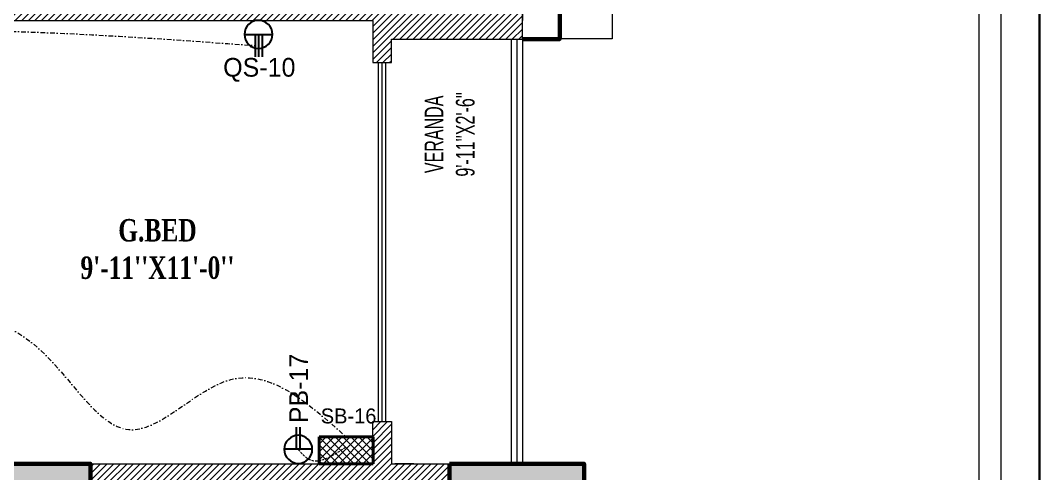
# Model space of a CAD drawing. Header units: inches. Extents: x 109699 to 44449955, y -10987 to 15824140.
# Drawn here: x 199341 to 199613.4, y -3885 to -3763.8 of the extents above; entities that cross this region are included whole.
import ezdxf

# ---------------------------------------------------------------- set-up
doc = ezdxf.new("R2010")
doc.units = ezdxf.units.IN
doc.header["$LTSCALE"] = 5
doc.header["$MEASUREMENT"] = 0
for name, pattern in [('ACAD_ISO03W100', [30, 12, -18]), ('DASHDOT', [1, 0.5, -0.25, 0, -0.25]), ('DASHED2', [0.375, 0.25, -0.125])]:
    doc.linetypes.add(name, pattern=pattern)
doc.layers.get('0').update_dxf_attribs({"color": 123})
for name, color, linetype, lineweight in [('@NORMAL', 7, 'Continuous', 5), ('AC In', 244, 'DASHED2', 30), ('cloumn', 253, 'Continuous', 60), ('dotted', 8, 'ACAD_ISO03W100', 5), ('E-Con-Point', 5, 'DASHED2', 13), ('E-PB-Socket-5A', 203, 'Continuous', 13), ('E-QS-Socket-15A', 1, 'Continuous', 9), ('E-SB-Switch-Board', 106, 'Continuous', 18), ('glass', 140, 'Continuous', 18), ('ha', 252, 'Continuous', 5), ('SB', 1, 'DASHDOT', 20), ('WALL-1', 8, 'Continuous', 9)]:
    doc.layers.add(name, color=color, linetype=linetype, lineweight=lineweight)
doc.layers.add('T', color=8, linetype='Continuous')
doc.styles.get("Standard").update_dxf_attribs({"font": 'times.ttf'})
doc.styles.add('style2', font='ARIALN.TTF', dxfattribs={"width": 0.75, "height": 3})
pattern_1 = [(44.99999999999989, (145486.382172944, 2531118.532197352), (-0.8838834764831833, 0.8838834764831855), [])]

# ---------------------------------------------------------------- blocks, each defined once
blk = doc.blocks.new('zxczxczxcz')
at = {"layer": '@NORMAL'}
for points in [[(177327.5446916085, -15450.10043627545), (175295.1813820154, -15450.10043627545), (175295.1813820154, -14276.83252409846), (177327.5446916085, -14276.83252409846)], [(177319.9075666944, -15442.46331136129), (175302.8185069296, -15442.46331136129), (175302.8185069296, -14284.46964901264), (177319.9075666944, -14284.46964901264)]]:
    blk.add_lwpolyline(points, close=True, dxfattribs=at)
at = {"layer": 'WALL-1', "lineweight": 30}
blk.add_lwpolyline([(177340.9096602083, -15463.46540487523), (175281.8164134157, -15463.46540487523), (175281.8164134157, -14263.46755549865), (177340.9096602083, -14263.46755549865)], close=True, dxfattribs=at)
blk = doc.blocks.new('coloumn-01')
at = {"layer": 'ha'}
h = blk.add_hatch(dxfattribs=at)
h.set_pattern_fill('AR-CONC', color=256, scale=0.5)
h.set_pattern_definition([(49.99999999999999, (0, 0), (3.586300913003767, -0.3137606749129755), [0.375, -4.125]), (355, (0, 0), (-0.693756668065, 3.760960668500059), [0.3, -3.3]), (100.45144446, (0.298858405, -0.02614672), (2.89254423363556, 3.447199954843147), [0.3187009599999999, -3.505710559999999]), (46.18420000000001, (0, 1), (5.336206653357862, -0.8275964039653827), [0.5625, -6.1875]), (96.63563549, (0.444683725, 0.931033465), (4.673309728371142, 4.870593003872752), [0.47805171, -5.258568799999999]), (351.1841639899999, (0, 1), (4.673309725273866, 4.870593001349951), [0.45, -4.950000005]), (21, (0.5, 0.75), (2.984535260592308, -2.013094453326694), [0.375, -4.125]), (326.0000000000001, (0.5, 0.75), (1.216576659607909, 3.625750225234265), [0.3, -3.3]), (71.45144474, (0.74871127, 0.58224213), (4.201111883649856, 1.612655764031769), [0.31870095, -3.50571056]), (37.50000000000001, (0, 0), (0.06079927658645334, 1.664469269156557), [0, -3.26, 0, -3.35, 0, -3.3125]), (7.499999999999999, (0, 0), (1.315347687210743, 1.972058559411801), [0, -1.91, 0, -3.185, 0, -1.2625]), (327.5, (-1.115, 0), (2.669112180862045, -0.1127743586718988), [0, -1.25, 0, -3.9, 0, -5.175]), (317.5, (-1.615, 0), (2.915930846711931, 0.5005249116615886), [0, -1.625, 0, -2.59, 0, -3.675])])
h.paths.add_polyline_path([(32128.44739975178, -2546319.049243456), (32092.44739975178, -2546319.049243456), (32092.44739975178, -2546331.049243456), (32128.44739975178, -2546331.049243456)])
h.paths.add_polyline_path([(32128.44739975189, -2546617.132962178), (32098.44739975189, -2546617.132962178), (32098.44739975189, -2546629.132962178), (32128.44739975189, -2546629.132962178)])
h.paths.add_polyline_path([(31978.51966727065, -2546605.132962178), (31966.51966727065, -2546605.132962178), (31966.51966727065, -2546635.132962178), (31978.51966727065, -2546635.132962178)])
h.paths.add_polyline_path([(31821.20333333506, -2546605.132962178), (31809.20333333506, -2546605.132962178), (31809.20333333506, -2546635.132962178), (31821.20333333506, -2546635.132962178)])
h.paths.add_polyline_path([(31689.20328743063, -2546611.133238418), (31677.20328743063, -2546611.133238418), (31677.20328743063, -2546635.133238418), (31689.20328743063, -2546635.133238418)])
h.paths.add_polyline_path([(31417.20347832461, -2546611.132962178), (31405.20347832461, -2546611.132962178), (31405.20347832461, -2546635.132962178), (31417.20347832461, -2546635.132962178)])
h.paths.add_polyline_path([(31435.20347912709, -2546415.348983645), (31405.20347912709, -2546415.348983645), (31405.20347912709, -2546427.348983645), (31435.20347912709, -2546427.348983645)])
h.paths.add_polyline_path([(31633.74647668525, -2546415.348983645), (31603.74647668525, -2546415.348983645), (31603.74647668525, -2546427.348983645), (31633.74647668525, -2546427.348983645)])
h.paths.add_polyline_path([(31821.20245073218, -2546319.049243455), (31809.20245073218, -2546319.049243455), (31809.20245073218, -2546349.049243455), (31821.20245073218, -2546349.049243455)])
h.paths.add_polyline_path([(31996.51966727068, -2546319.049243455), (31966.51966727068, -2546319.049243455), (31966.51966727068, -2546331.049243455), (31996.51966727068, -2546331.049243455)])
h.paths.add_polyline_path([(31581.74648750067, -2546291.049243452), (31541.74648750067, -2546291.049243452), (31541.74648750067, -2546301.049243452), (31581.74648750067, -2546301.049243452)])
h.paths.add_polyline_path([(31485.74647668505, -2546261.049243452), (31475.74647668505, -2546261.049243452), (31475.74647668505, -2546301.049243452), (31485.74647668505, -2546301.049243452)])
h.paths.add_polyline_path([(31581.74648750064, -2546206.049278549), (31521.74648750064, -2546206.049278549), (31521.74648750064, -2546216.049243455), (31581.74648750064, -2546216.049243455)])
h.paths.add_polyline_path([(31435.20347595899, -2546206.049243455), (31405.20347595899, -2546206.049243455), (31405.20347595899, -2546218.049243455), (31435.20347595899, -2546218.049243455)])
h.paths.add_polyline_path([(31435.20347912709, -2546094.049243455), (31405.20347912709, -2546094.049243455), (31405.20347912709, -2546106.049243455), (31435.20347912709, -2546106.049243455)])
h.paths.add_polyline_path([(31583.74647668522, -2546094.049243455), (31547.74647668522, -2546094.049243455), (31547.74647668522, -2546106.049243455), (31583.74647668522, -2546106.049243455)])
h.paths.add_polyline_path([(31775.41359277777, -2546094.049243455), (31763.41359277777, -2546094.049243455), (31763.41359277777, -2546124.049243455), (31775.41359277777, -2546124.049243455)])
h.paths.add_polyline_path([(32059.80123907101, -2546094.049243455), (32047.80123907101, -2546094.049243455), (32047.80123907101, -2546124.049243455), (32059.80123907101, -2546124.049243455)])
h.paths.add_polyline_path([(32058.06771510976, -2545913.633020405), (32028.06771510976, -2545913.633020405), (32028.06771510976, -2545925.633020405), (32058.06771510976, -2545925.633020405)])
h.paths.add_polyline_path([(32048.06771510973, -2545722.712815279), (32036.06771510973, -2545722.712815279), (32036.06771510973, -2545746.712815279), (32048.06771510973, -2545746.712815279)])
h.paths.add_polyline_path([(31799.41359277774, -2545913.633020405), (31763.41359277774, -2545913.633020405), (31763.41359277774, -2545925.633020405), (31799.41359277774, -2545925.633020405)])
h.paths.add_polyline_path([(31591.53986684192, -2545945.049243456), (31561.31223659915, -2545945.049243456), (31561.31223659915, -2545957.049243456), (31591.53986684192, -2545957.049243456)])
h.paths.add_polyline_path([(31435.20347912709, -2545945.049243456), (31405.20347912709, -2545945.049243456), (31405.20347912709, -2545957.049243456), (31435.20347912709, -2545957.049243456)])
h.paths.add_polyline_path([(31429.2035252499, -2545715.383477275), (31405.2035252499, -2545715.383477275), (31405.2035252499, -2545727.383477275), (31429.2035252499, -2545727.383477275)])
h.paths.add_polyline_path([(31605.53986684192, -2545715.383237123), (31581.53986684192, -2545715.383237123), (31581.53986684192, -2545727.383237123), (31605.53986684192, -2545727.383237123)])
h.paths.add_polyline_path([(31775.41359277774, -2545711.610186095), (31763.41359277774, -2545711.610186095), (31763.41359277774, -2545735.610186095), (31775.41359277774, -2545735.610186095)])
at = {"layer": 'cloumn'}
for points, elevation in [([(31966.51966727068, -2546319.049243455), (31966.51966727068, -2546331.049243455), (31996.51966727068, -2546331.049243455), (31996.51966727068, -2546319.049243455)], -16.50604298470201), ([(32092.44739975178, -2546319.049243456), (32092.44739975178, -2546331.049243456), (32128.44739975178, -2546331.049243456), (32128.44739975178, -2546319.049243456)], -16.98928691961915)]:
    blk.add_lwpolyline(points, close=True, dxfattribs=dict(at, elevation=elevation))
blk = doc.blocks.new('A$C4DCB0E22')
h = blk.add_hatch()
h.set_pattern_fill('ANSI37', color=256, scale=15, angle=90.05046403147966, style=0)
h.set_pattern_definition([(135.0504640314797, (0, 0), (-1.324656962164393, -1.326992438783809), []), (225.0504640314796, (0, 0), (1.326992438783809, -1.324656962164393), [])])
h.paths.add_polyline_path([(0.0158499618895469, -4.176303718850249e-06), (-3.779117417224143e-06, 17.9999888419976), (8.999992730033242, 18.00791571250107), (9.015846471040199, 0.007922694199763214)])
at = {"lineweight": 40}
for p, q in [((-3.779117417224143e-06, 17.9999888419976), (8.999992730033242, 18.00791571250107)), ((0.0158499618895469, -4.176303718850249e-06), (-3.779117417224143e-06, 17.9999888419976)), ((9.015846471040199, 0.007922694199763214), (8.999992730033242, 18.00791571250107)), ((0.0158499618895469, -4.176303718850249e-06), (9.015846471040199, 0.007922694199763214))]:
    blk.add_line(p, q, dxfattribs=at)
blk = doc.blocks.new('A$C0EEE0DA8')
at = {"lineweight": 25}
for p, q in [((9.859886922386067, 11.01563311866266), (9.859886922386067, 3.514223118661903)), ((9.859886922386067, 7.754928118662065), (15.8195753665932, 7.754928118662065)), ((9.859886922386067, 6.774928118662501), (15.8195753665932, 6.774928118662501))]:
    blk.add_line(p, q, dxfattribs=at)
blk.add_circle((9.85988692238243, 7.264928118662283), 3.750704999999999, dxfattribs=at)
blk = doc.blocks.new('A$C7D2A24B3')
at = {"lineweight": 25}
for p, q in [((9.859886922386067, 11.01563311865903), (9.859886922386067, 3.514223118658265)), ((9.859886922386067, 8.143706464579736), (15.8195753665932, 8.143706464579736)), ((9.859886922386067, 7.268951136147734), (15.8195753665932, 7.268951136147734)), ((9.859886922386067, 6.288951136148171), (15.8195753665932, 6.288951136148171))]:
    blk.add_line(p, q, dxfattribs=at)
blk.add_circle((9.85988692238243, 7.264928118658645), 3.750704999999999, dxfattribs=at)

msp = doc.modelspace()

# ---------------------------------------------------------------- hatches: boundary and pattern name
at = {"layer": '@NORMAL'}
h = msp.add_hatch(dxfattribs=at)
h.set_pattern_fill('ANSI31', scale=10, angle=-7.63333123551244e-14, style=0)
h.set_pattern_definition(pattern_1)
h.paths.add_polyline_path([(199359.735440328, -3882.423741294564), (199359.735440328, -3887.423741294564), (199386.405805539, -3887.423741294564), (199386.4058055391, -3903.002786424504), (199391.4058055391, -3903.002786424504), (199391.4058055391, -3887.423741294564), (199455.6631728091, -3887.423741294564), (199455.6631728091, -3882.423741294564), (199440.189906683, -3882.423741294564), (199440.189906683, -3871.131852819612), (199435.189906683, -3871.131852819612), (199435.189906683, -3882.423741294564)])
at = {"layer": 'ha'}
h = msp.add_hatch(dxfattribs=at)
h.set_pattern_fill('ANSI31', scale=10, angle=-7.63333123551244e-14, style=0)
h.set_pattern_definition(pattern_1)
h.paths.add_polyline_path([(199475.1899066829, -3758.839964344659), (199423.0170121283, -3758.839964344659), (199423.0170121283, -3744.923741294564), (199418.0170121283, -3744.923741294564), (199418.0170121283, -3758.839964344659), (199286.0178152907, -3758.839964344659), (199286.0178152907, -3675.007518244003), (199281.0178152906, -3675.007518244003), (199281.0178152906, -3758.839964344659), (199049.8459881462, -3758.839964345125), (199049.8459881462, -3755.847763503929), (199044.8457245477, -3755.847763503929), (199044.8453709666, -3771.84035897118), (199049.8453402376, -3771.84035897118), (199049.8453402376, -3763.839732098886), (199298.6790556145, -3763.839732098886), (199298.6790556145, -3841.423217861475), (199303.6784077054, -3841.423259611734), (199303.6790556146, -3763.839964345125), (199435.189906683, -3763.839964344659), (199435.189906683, -3773.522328721387), (199435.189906683, -3775.131852819612), (199440.189906683, -3775.131852819612), (199440.1900557722, -3768.839733289349), (199475.1899066829, -3768.840195399969)])

# ---------------------------------------------------------------- linework, layer by layer
at = {"layer": '@NORMAL'}
for p, q in [((199475.189906683, -3758.839964344659, 1.357551479397209), (199475.189906683, -3763.839964344659, 1.321310673941447)), ((199440.189906683, -3768.839964344659, 1.257551479397208), (199475.189906683, -3768.839964344659, 1.257551479397208)), ((199435.189906683, -3882.423741294564, 0.7617963558181735), (199435.2981199387, -3882.423741294564, 1.110405491712301)), ((199446.1324579703, -3882.423741294564, 0.7603332076428373), (199441.1324579703, -3882.423741294564, 0.7603332076428231)), ((199446.1324579703, -3882.423741294564, 0.461796355818155), (199491.6631728091, -3882.423741294098, 0.461796355818155))]:
    msp.add_line(p, q, dxfattribs=at)
at = {"layer": '@NORMAL', "color": 13}
for p, q in [((199472.189906683, -3768.839964344659, 1.25755147939736), (199472.189906683, -3882.423741294098, 0.461796355818052)), ((199473.689906683, -3768.839964344659, 1.257551479397208), (199473.689906683, -3882.423741294098, 0.461796355818052)), ((199475.1899066831, -3768.839964344659, 1.257551479397208), (199475.189906683, -3882.423741294098, 0.461796355818052))]:
    msp.add_line(p, q, dxfattribs=at)
at = {"layer": '@NORMAL', "color": 7, "elevation": 1.110405491695495}
msp.add_lwpolyline([(199435.2981199387, -3882.423741294564), (199435.189906683, -3882.423741294564), (199435.189906683, -3871.131852819612), (199440.189906683, -3871.131852819612), (199440.189906683, -3882.423741294564)], dxfattribs=at)
at = {"layer": 'AC In', "ltscale": 4}
msp.add_spline([(199061.8283643957, -3767.217604157297, 1.34720101745143), (199224.8957880062, -3800.853481064452), (199322.848807477, -4023.805578286749), (199477.7213034955, -4081.58984375, 0.2632158499592581), (199492.9489199709, -4085.077353768883, 0.2636725316083707), (199501.5338034955, -4085.418729287976, -0.02144757909902495), (199505.0339687051, -4076.773437500001, -0.02144757909902495)], degree=3, dxfattribs=at)
at = {"layer": 'cloumn', "elevation": 1.257551479397208}
msp.add_lwpolyline([(199475.1899066831, -3758.839964344659), (199485.189906683, -3758.839964344659), (199485.189906683, -3768.839964344659), (199475.1899066831, -3768.839964344659)], dxfattribs=at)
at = {"layer": 'dotted', "ltscale": 0.3, "elevation": 2.736550537893581}
msp.add_lwpolyline([(199477.1899066831, -3758.818525424138), (199499.1899066833, -3758.818525424138), (199499.1899066833, -3768.818525424138), (199477.1899066831, -3768.818525424138)], dxfattribs=at)
at = {"layer": 'E-Con-Point', "ltscale": 0.5}
msp.add_spline([(199415.2864551619, -3878.546542216507, 0.9946472506889508), (199417.9948008645, -3881.141277569637, 0.9946472506889508), (199428.0780196771, -3877.912568451891, 1.110405491695495)], degree=3, dxfattribs=at)
at = {"layer": 'glass'}
for p, q in [((199436.689906683, -3871.131852819612, 1.110405491695495), (199436.689906683, -3775.131852819612, 1.110405491695495)), ((199437.689906683, -3871.131852819612, 1.110405491695495), (199437.689906683, -3775.131852819612, 1.110405491695495)), ((199437.689906683, -3871.131852819612, 1.110405491695495), (199437.689906683, -3775.131852819612, 1.110405491695495)), ((199438.689906683, -3871.131852819612, 1.110405491695495), (199438.689906683, -3775.131852819612, 1.110405491695495))]:
    msp.add_line(p, q, dxfattribs=at)
at = {"layer": 'SB', "ltscale": 0.5}
for points in [[(199502.9847353279, -4166.867919371018, -0.02144757909902495), (199411.1099895647, -4070.37084475112), (199248.4176687225, -3990.469826841244, -0.2286854745941795), (199212.8986875293, -3808.614921242366), (199061.2793413973, -3767.197737286692, 1.351851322454579)], [(199061.8283643957, -3767.217604157297, 1.34720101745143), (199224.8957880062, -3800.853481064452), (199322.848807477, -4023.805578286749), (199503.7208994251, -4085.904638240414, 0.2632158499592581)], [(199394.7240896511, -3983.209599387028, 0.1632158499592506), (199381.2388911702, -3927.034268555788), (199382.6346011907, -3903.701231471827, 0.1632158499592506), (199335.6227524602, -3907.841139857486), (199194.9462119756, -3809.238356223705, -0.04026317985090747), (199062.4490296193, -3766.596938933787, 1.357551479428487)], [(199069.0397082016, -3767.080902115922, 1.357551479428487), (199213.2671279702, -3774.946947277978), (199287.5165279836, -3767.590669390619, 1.357551479428487), (199403.7600829059, -3770.570513525387, 1.357551479428487)], [(199385.1509669464, -4185.08309300102), (199383.4874387893, -4143.988357867405), (199371.3786203378, -4108.43851264269), (199385.9438520516, -4040.216177589971, 0.291434139944613), (199320.3175315037, -3991.310222487253), (199250.9162921584, -3839.400688226473, -0.06870740550734084), (199069.0397082016, -3767.080902115922, 1.357551479428487)], [(199375.2417709086, -4183.47382998071, 0.1914343817397253), (199380.7017722455, -4092.49609375), (199325.5220847455, -4009.84765625), (199275.7134909955, -3870.19921875), (199241.4595847455, -3807.83984375), (199069.0397082016, -3767.080902115922, 1.357551479428392)], [(199395.156510585, -4011.647152778488, 0.2705635428401436), (199344.796875, -3996.5), (199278.296875, -3870.5), (199069.0397082016, -3767.480997899251, 1.28611528089845)], [(199310.8902022598, -3837.785699332982, 0.5581817325654399), (199346.6404443081, -3852.262353662194), (199370.8227401233, -3873.304017781092, 0.3764601345587908), (199397.3070118519, -3859.865964160286, 0.3759845296480276), (199428.0896954639, -3875.228003483483, 1.110405491695495)]]:
    msp.add_spline(points, degree=3, dxfattribs=at)
at = {"layer": 'WALL-1'}
for p, q in [((199359.735440328, -3882.423741294098, 0.3617963558181231), (199435.189906683, -3882.423741294564, 0.461796355818155)), ((199440.189906683, -3882.423741294564, 0.461796355818155), (199441.1324579703, -3882.423741294564, 0.461796355818155))]:
    msp.add_line(p, q, dxfattribs=at)
for points, elevation in [([(199044.8457245477, -3755.847763503929), (199044.8453709666, -3771.84035897118), (199049.8453402376, -3771.84035897118), (199049.8453402376, -3763.839732098886), (199298.6790556145, -3763.839964345125), (199298.6790556145, -3841.423217861475), (199303.6784077058, -3841.423217861475), (199303.6790556146, -3763.839964345125), (199435.189906683, -3763.839964344659), (199435.189906683, -3775.131852819612), (199440.189906683, -3775.131852819612), (199440.189906683, -3768.839733288418), (199475.189906683, -3768.8401954009)], 1.257551479397208), ([(199475.1899066828, -3768.839964344659), (199475.1899066831, -3758.839964344659)], 1.257551479397208), ([(199347.735440328, -3882.423741294564), (199435.189906683, -3882.423741294564), (199435.189906683, -3871.131852819612), (199440.189906683, -3871.131852819612), (199440.189906683, -3882.423741294564), (199455.6631728091, -3882.423741294564)], 0.4617963558181231)]:
    msp.add_lwpolyline(points, dxfattribs=dict(at, elevation=elevation))

# ---------------------------------------------------------------- block references
at = {"layer": '@NORMAL'}
msp.add_blockref('coloumn-01', (167363.2157730598, 2542436.625502162, 16.96783934052013), dxfattribs=at)
at = {"layer": 'E-PB-Socket-5A', "xscale": -1, "rotation": 270}
msp.add_blockref('A$C0EEE0DA8', (199408.0215270433, -3888.406429138893, 0.9946472506889508), dxfattribs=at)
at = {"layer": 'E-QS-Socket-15A', "xscale": -1, "rotation": 89.99999730209817}
msp.add_blockref('A$C7D2A24B3', (199411.903789975, -3757.730782764362, 1.357551479428487), dxfattribs=at)
at = {"layer": 'E-SB-Switch-Board', "xscale": 0.8002315484918654, "yscale": 0.8002315484918654, "zscale": 0.8002315484918654, "rotation": 270}
msp.add_blockref('A$C4DCB0E22', (199420.887617663, -3875.221663175794, 1.110405491695495), dxfattribs=at)
at = {"layer": 'WALL-1', "linetype": 'Continuous', "xscale": 0.7745455872000001, "yscale": 0.7745455872000001, "zscale": 0.7745455872000001, "rotation": 270}
msp.add_blockref('zxczxczxcz', (210661.1288987278, 132789.8010087634), dxfattribs=at)

# ---------------------------------------------------------------- texts
at = {"layer": 'E-PB-Socket-5A', "insert": (199417.8808303427, -3871.561546448109, 0.9946472506889508), "char_height": 5, "width": 24.08470202641911, "attachment_point": 7, "rotation": 89.99999999999993}
msp.add_mtext('{\\fCentury Gothic|b0|i0|c0|p34;PB-17}', dxfattribs=at)
at = {"layer": 'E-QS-Socket-15A', "color": 1, "insert": (199395.2158398965, -3780.26273203485, 1.357551479428487), "char_height": 5, "width": 24.08470202641911, "attachment_point": 7}
msp.add_mtext('{\\fCentury Gothic|b0|i0|c0|p34;\\C256;QS-10}', dxfattribs=at)
at = {"layer": 'E-SB-Switch-Board', "insert": (199421.3051542458, -3867.620386464961, 0.6710837936686609), "char_height": 4, "width": 24.08470202641911, "attachment_point": 1}
msp.add_mtext('{\\fCentury Gothic|b0|i0|c0|p34;SB-16}', dxfattribs=at)
at = {"layer": 'T', "insert": (199449.0666811185, -3794.31824412316, -0.1214475790990548), "char_height": 5, "width": 87.81464527470234, "attachment_point": 2, "rotation": 89.99999999999993, "style": 'style2'}
msp.add_mtext("VERANDA\\P9'-11''X2'-6''", dxfattribs=at)
at = {"layer": 'T', "insert": (199377.6527770532, -3833.0572940931, 0.0857903163960998), "char_height": 6, "width": 44.92537410357909, "attachment_point": 8, "style": 'style2'}
msp.add_mtext("{\\fRomantic|b1|i0|c2|p2;G.BED\\P9'-11''X11'-0''}", dxfattribs=at)

doc.saveas('drawing.dxf')
